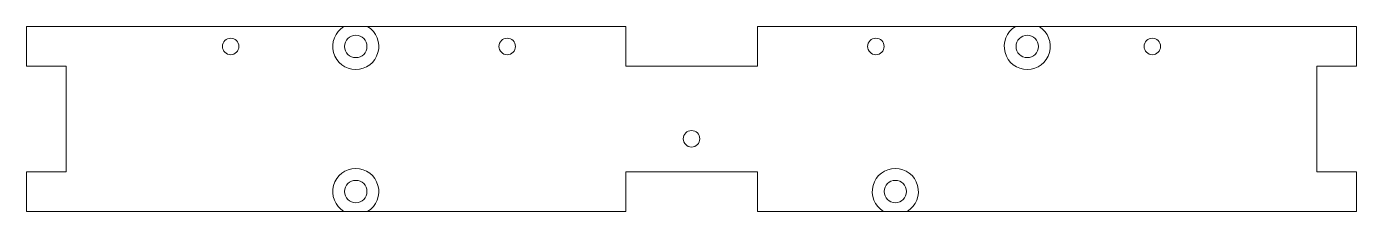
# Model space of a CAD drawing. Header units: millimetres. Extents: x -103 to 99, y -206 to -178.
import ezdxf

# ---------------------------------------------------------------- set-up
doc = ezdxf.new("R2010")
doc.units = ezdxf.units.MM

msp = doc.modelspace()

# ---------------------------------------------------------------- linework, layer by layer
at = {"color": 7, "linetype": 'Continuous', "lineweight": 15}
for p, q in [((-103, -178), (-12, -178)), ((-103, -178), (-103, -184)), ((-12, -178), (-12, -184)), ((8, -178), (99, -178)), ((8, -184), (8, -178)), ((99, -178), (99, -184)), ((-97, -184), (-103, -184)), ((-97, -200), (-97, -184)), ((-12, -184), (8, -184)), ((93, -184), (93, -200)), ((99, -184), (93, -184)), ((-103, -200), (-97, -200)), ((-103, -200), (-103, -206)), ((-12, -206), (-12, -200)), ((-12, -200), (8, -200)), ((8, -200), (8, -206)), ((93, -200), (99, -200)), ((99, -200), (99, -206)), ((-103, -206), (-12, -206)), ((8, -206), (99, -206))]:
    msp.add_line(p, q, dxfattribs=at)
for centre, radius in [((-72, -181), 1.25), ((-53, -181), 1.7), ((-30, -181), 1.25), ((26, -181), 1.25), ((49, -181), 1.7), ((68, -181), 1.25), ((-2, -195), 1.25), ((-53, -203), 1.7), ((28.96, -203), 1.7)]:
    msp.add_circle(centre, radius, dxfattribs=at)
for centre, start, end in [((-53, -181), 121.0027, 58.9973), ((49, -181), 121.0027, 58.9973), ((-53, -203), 301.0027, 238.9973), ((28.96, -203), 301.0027, 238.9973)]:
    msp.add_arc(centre, 3.5, start, end, dxfattribs=at)

doc.saveas('drawing.dxf')
